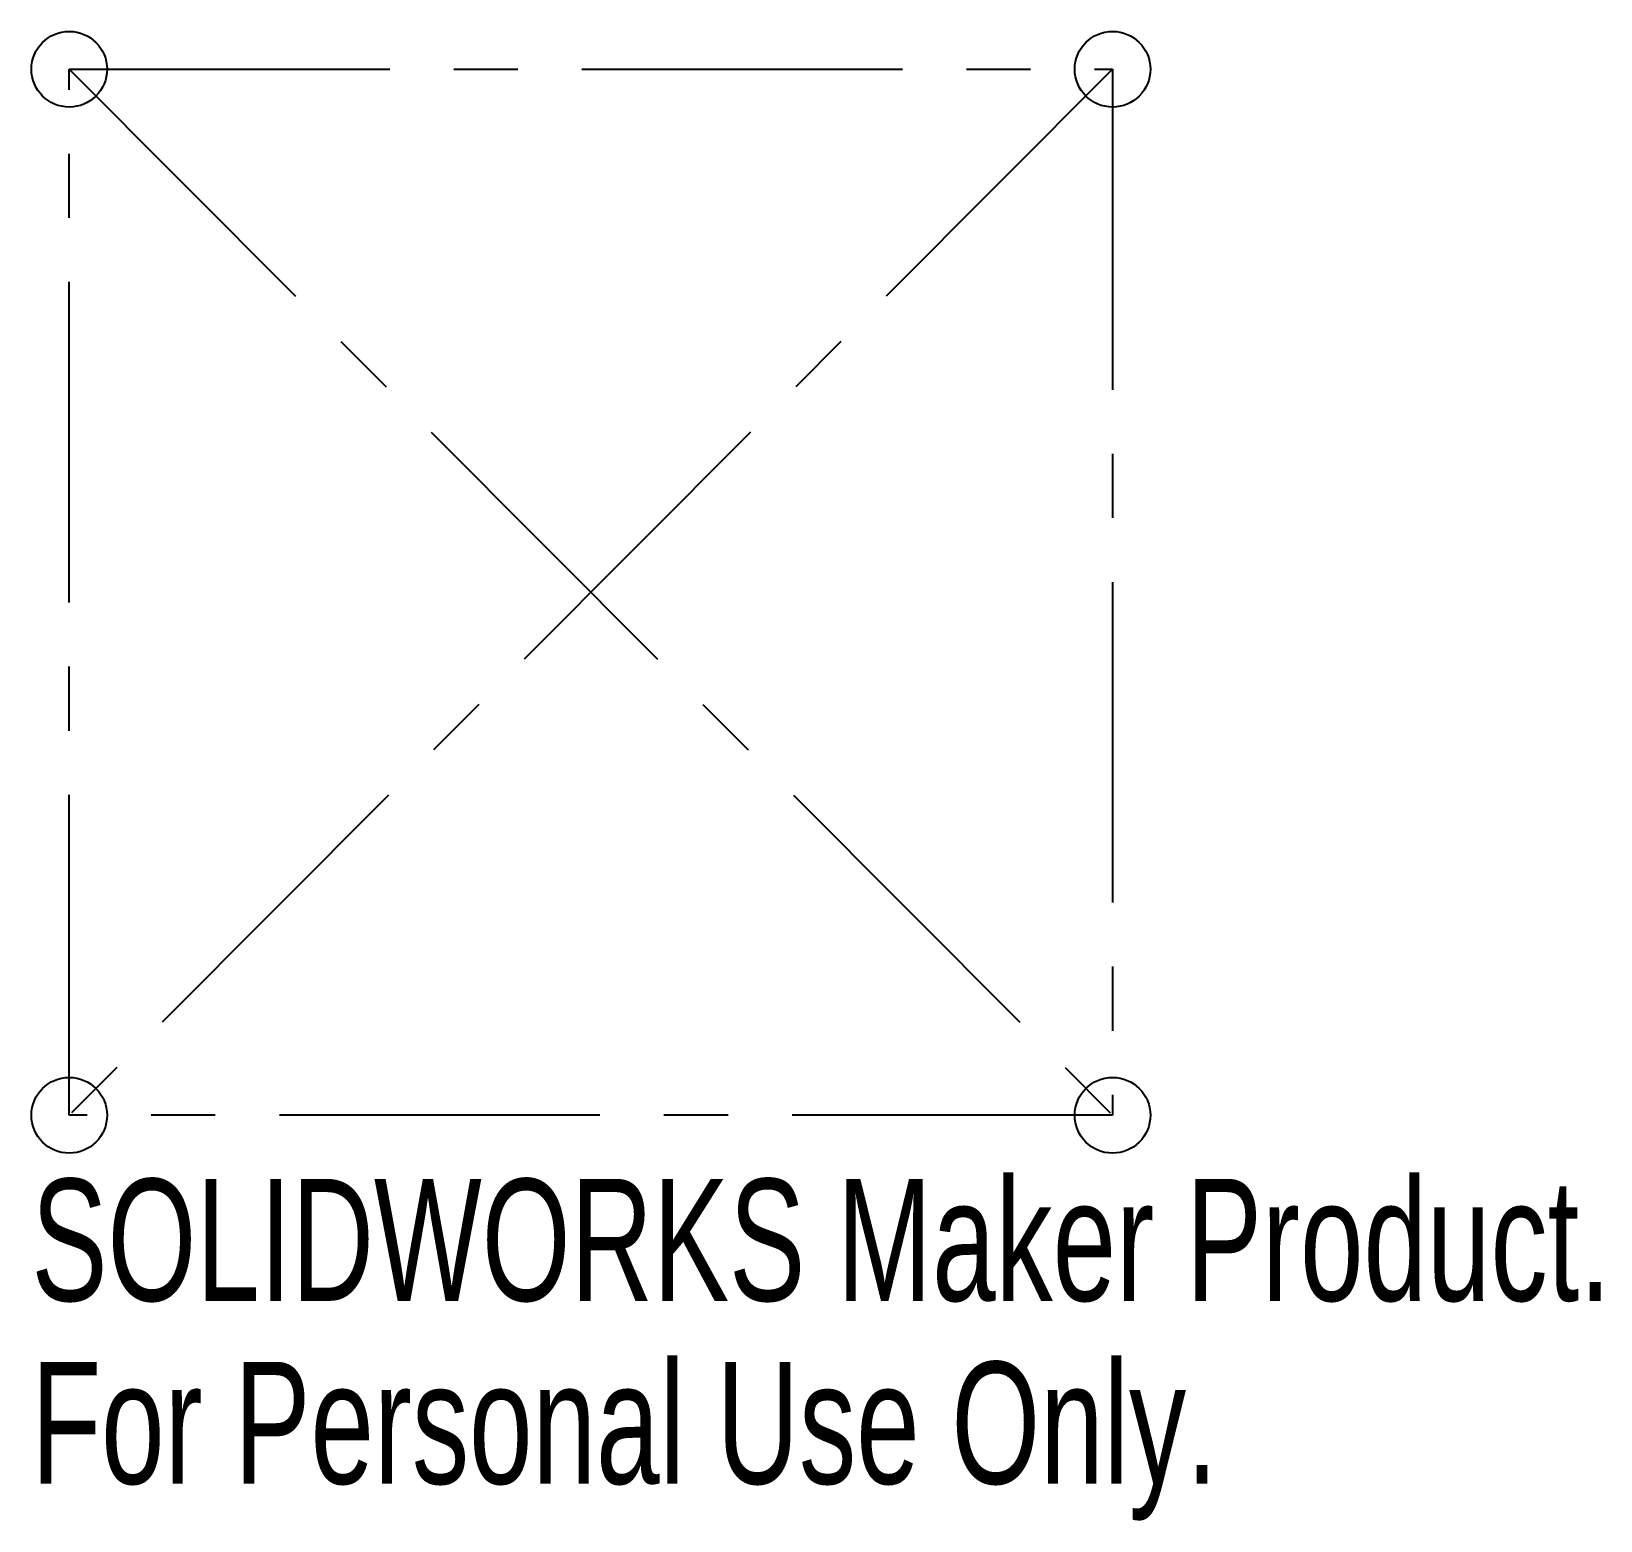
# Model space of a CAD drawing. Header units: millimetres. Extents: x -22.2 to 40, y -36.8 to 22.2.
import ezdxf

# ---------------------------------------------------------------- set-up
doc = ezdxf.new("R2010")
doc.units = ezdxf.units.MM
doc.header["$PDSIZE"] = -1
doc.linetypes.add('CENTERX2', pattern=[20.32, 12.7, -2.54, 2.54, -2.54])
doc.styles.add('SLDTEXTSTYLE0', font='TXT', dxfattribs={"width": 0.7})

msp = doc.modelspace()

# ---------------------------------------------------------------- linework, layer by layer
at = {"color": 7, "linetype": 'CENTERX2'}
for p, q in [((-20.675, 20.725), (20.675, -20.725)), ((20.675, 20.725), (-20.675, -20.725)), ((-20.675, 20.725), (20.675, 20.725)), ((-20.675, -20.725), (-20.675, 20.725)), ((20.675, 20.725), (20.675, -20.725)), ((20.675, -20.725), (-20.675, -20.725))]:
    msp.add_line(p, q, dxfattribs=at)
at = {"color": 7, "linetype": 'Continuous'}
for centre in [(-20.675, 20.725), (20.675, 20.725), (-20.675, -20.725), (20.675, -20.725)]:
    msp.add_circle(centre, 1.5, dxfattribs=at)
msp.add_point((0, 0), dxfattribs=at)

# ---------------------------------------------------------------- texts
at = {"color": 7, "linetype": 'Continuous', "char_height": 4.83362, "attachment_point": 1, "style": 'SLDTEXTSTYLE0'}
for s, insert in [('SOLIDWORKS Maker Product.', (-22.175, -23.245)), ('For Personal Use Only.', (-22.175, -30.495))]:
    msp.add_mtext(s, dxfattribs=dict(at, insert=insert))

doc.saveas('drawing.dxf')
